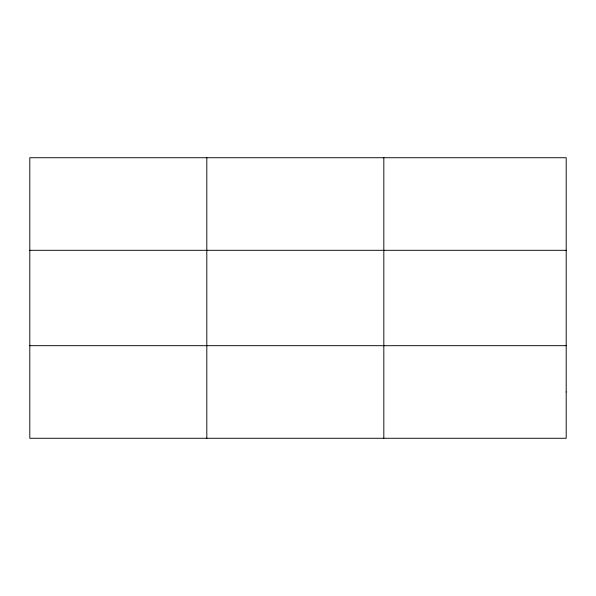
<?xml version="1.0" encoding="UTF-8"?>
<svg xmlns="http://www.w3.org/2000/svg" width="596" height="596" viewBox="0 0 596 596"><rect width="100%" height="100%" fill="white"/><g stroke="black" fill="none" stroke-linecap="round" stroke-linejoin="round"><path stroke-width="0.89" d="M206.812 157.731L206.812 438.269M383.824 157.731L383.824 438.269M29.8 250.313L566.2 250.313M29.8 345.687L566.2 345.687M566.2 391.982L566.2 438.269L29.8 438.269L29.8 157.731L566.2 157.731L566.2 391.982"/></g></svg>
